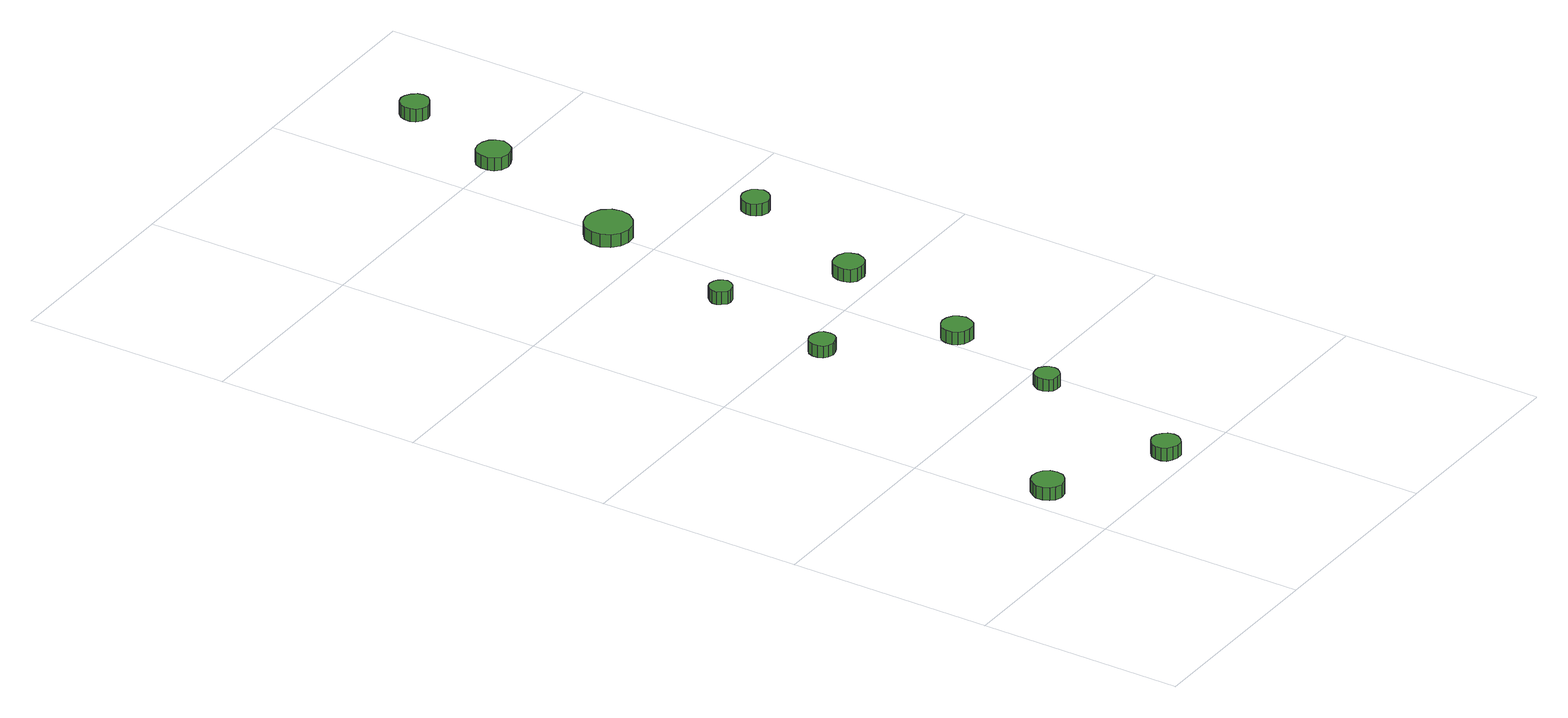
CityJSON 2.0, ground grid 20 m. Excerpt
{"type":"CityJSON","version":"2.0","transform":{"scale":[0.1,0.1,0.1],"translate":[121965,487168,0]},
"CityObjects":{
"tree1":{"type":"SolitaryVegetationObject","attributes":{"function":"something"},"geometry":[{"type":"MultiSurface","lod":"1","boundaries":[[[0,1,2,3,4,5,6,7,8,9,10,11,12,13,14]],[[15,16,17,18,19,20,21,22,23,24,25,26,27,28,29]],[[0,29,28,1]],[[1,28,27,2]],[[2,27,26,3]],[[3,26,25,4]],[[4,25,24,5]],[[5,24,23,6]],[[6,23,22,7]],[[7,22,21,8]],[[8,21,20,9]],[[9,20,19,10]],[[10,19,18,11]],[[11,18,17,12]],[[12,17,16,13]],[[13,16,15,14]],[[14,15,29,0]]]}]},
"tree2":{"type":"SolitaryVegetationObject","attributes":{"function":"something"},"geometry":[{"type":"MultiSurface","lod":"1","boundaries":[[[30,31,32,33,34,35,36,37,38,39,40,41,42,43,44]],[[45,46,47,48,49,50,51,52,53,54,55,56,57,58,59]],[[30,59,58,31]],[[31,58,57,32]],[[32,57,56,33]],[[33,56,55,34]],[[34,55,54,35]],[[35,54,53,36]],[[36,53,52,37]],[[37,52,51,38]],[[38,51,50,39]],[[39,50,49,40]],[[40,49,48,41]],[[41,48,47,42]],[[42,47,46,43]],[[43,46,45,44]],[[44,45,59,30]]]}]},
"tree3":{"type":"SolitaryVegetationObject","attributes":{"function":"something"},"geometry":[{"type":"MultiSurface","lod":"1","boundaries":[[[60,61,62,63,64,65,66,67,68,69,70,71,72,73,74]],[[75,76,77,78,79,80,81,82,83,84,85,86,87,88,89]],[[60,89,88,61]],[[61,88,87,62]],[[62,87,86,63]],[[63,86,85,64]],[[64,85,84,65]],[[65,84,83,66]],[[66,83,82,67]],[[67,82,81,68]],[[68,81,80,69]],[[69,80,79,70]],[[70,79,78,71]],[[71,78,77,72]],[[72,77,76,73]],[[73,76,75,74]],[[74,75,89,60]]]}]},
"tree4":{"type":"SolitaryVegetationObject","attributes":{"function":"something"},"geometry":[{"type":"MultiSurface","lod":"1","boundaries":[[[90,91,92,93,94,95,96,97,98,99,100,101,102,103,104]],[[105,106,107,108,109,110,111,112,113,114,115,116,117,118,119]],[[90,119,118,91]],[[91,118,117,92]],[[92,117,116,93]],[[93,116,115,94]],[[94,115,114,95]],[[95,114,113,96]],[[96,113,112,97]],[[97,112,111,98]],[[98,111,110,99]],[[99,110,109,100]],[[100,109,108,101]],[[101,108,107,102]],[[102,107,106,103]],[[103,106,105,104]],[[104,105,119,90]]]}]},
"tree5":{"type":"SolitaryVegetationObject","attributes":{"function":"something"},"geometry":[{"type":"MultiSurface","lod":"1","boundaries":[[[120,121,122,123,124,125,126,127,128,129,130,131,132,133,134]],[[135,136,137,138,139,140,141,142,143,144,145,146,147,148,149]],[[120,149,148,121]],[[121,148,147,122]],[[122,147,146,123]],[[123,146,145,124]],[[124,145,144,125]],[[125,144,143,126]],[[126,143,142,127]],[[127,142,141,128]],[[128,141,140,129]],[[129,140,139,130]],[[130,139,138,131]],[[131,138,137,132]],[[132,137,136,133]],[[133,136,135,134]],[[134,135,149,120]]]}]},
"tree6":{"type":"SolitaryVegetationObject","attributes":{"function":"something"},"geometry":[{"type":"MultiSurface","lod":"1","boundaries":[[[150,151,152,153,154,155,156,157,158,159,160,161,162,163,164]],[[165,166,167,168,169,170,171,172,173,174,175,176,177,178,179]],[[150,179,178,151]],[[151,178,177,152]],[[152,177,176,153]],[[153,176,175,154]],[[154,175,174,155]],[[155,174,173,156]],[[156,173,172,157]],[[157,172,171,158]],[[158,171,170,159]],[[159,170,169,160]],[[160,169,168,161]],[[161,168,167,162]],[[162,167,166,163]],[[163,166,165,164]],[[164,165,179,150]]]}]},
"tree7":{"type":"SolitaryVegetationObject","attributes":{"function":"something"},"geometry":[{"type":"MultiSurface","lod":"1","boundaries":[[[180,181,182,183,184,185,186,187,188,189,190,191,192,193,194]],[[195,196,197,198,199,200,201,202,203,204,205,206,207,208,209]],[[180,209,208,181]],[[181,208,207,182]],[[182,207,206,183]],[[183,206,205,184]],[[184,205,204,185]],[[185,204,203,186]],[[186,203,202,187]],[[187,202,201,188]],[[188,201,200,189]],[[189,200,199,190]],[[190,199,198,191]],[[191,198,197,192]],[[192,197,196,193]],[[193,196,195,194]],[[194,195,209,180]]]}]},
"tree8":{"type":"SolitaryVegetationObject","attributes":{"function":"something"},"geometry":[{"type":"MultiSurface","lod":"1","boundaries":[[[210,211,212,213,214,215,216,217,218,219,220,221,222,223,224]],[[225,226,227,228,229,230,231,232,233,234,235,236,237,238,239]],[[210,239,238,211]],[[211,238,237,212]],[[212,237,236,213]],[[213,236,235,214]],[[214,235,234,215]],[[215,234,233,216]],[[216,233,232,217]],[[217,232,231,218]],[[218,231,230,219]],[[219,230,229,220]],[[220,229,228,221]],[[221,228,227,222]],[[222,227,226,223]],[[223,226,225,224]],[[224,225,239,210]]]}]},
"tree9":{"type":"SolitaryVegetationObject","attributes":{"function":"something"},"geometry":[{"type":"MultiSurface","lod":"1","boundaries":[[[240,241,242,243,244,245,246,247,248,249,250,251,252,253,254]],[[255,256,257,258,259,260,261,262,263,264,265,266,267,268,269]],[[240,269,268,241]],[[241,268,267,242]],[[242,267,266,243]],[[243,266,265,244]],[[244,265,264,245]],[[245,264,263,246]],[[246,263,262,247]],[[247,262,261,248]],[[248,261,260,249]],[[249,260,259,250]],[[250,259,258,251]],[[251,258,257,252]],[[252,257,256,253]],[[253,256,255,254]],[[254,255,269,240]]]}]},
"tree10":{"type":"SolitaryVegetationObject","attributes":{"function":"something"},"geometry":[{"type":"MultiSurface","lod":"1","boundaries":[[[270,271,272,273,274,275,276,277,278,279,280,281,282,283,284]],[[285,286,287,288,289,290,291,292,293,294,295,296,297,298,299]],[[270,299,298,271]],[[271,298,297,272]],[[272,297,296,273]],[[273,296,295,274]],[[274,295,294,275]],[[275,294,293,276]],[[276,293,292,277]],[[277,292,291,278]],[[278,291,290,279]],[[279,290,289,280]],[[280,289,288,281]],[[281,288,287,282]],[[282,287,286,283]],[[283,286,285,284]],[[284,285,299,270]]]}]},
"tree11":{"type":"SolitaryVegetationObject","attributes":{"function":"something"},"geometry":[{"type":"MultiSurface","lod":"1","boundaries":[[[300,301,302,303,304,305,306,307,308,309,310,311,312,313,314]],[[315,316,317,318,319,320,321,322,323,324,325,326,327,328,329]],[[300,329,328,301]],[[301,328,327,302]],[[302,327,326,303]],[[303,326,325,304]],[[304,325,324,305]],[[305,324,323,306]],[[306,323,322,307]],[[307,322,321,308]],[[308,321,320,309]],[[309,320,319,310]],[[310,319,318,311]],[[311,318,317,312]],[[312,317,316,313]],[[313,316,315,314]],[[314,315,329,300]]]}]}
},
"vertices":[
[38,74,18],[37,81,18],[33,86,18],[28,89,18],[21,90,18],[15,88,18],[11,83,18],[8,78,18],[8,71,18],[11,65,18],[15,61,18],[21,59,18],[28,60,18],[33,63,18],[37,68,18],[37,68,5],[33,63,5],[28,60,5],[21,59,5],[15,61,5],[11,65,5],[8,71,5],[8,78,5],[11,83,5],[15,88,5],[21,90,5],[28,89,5],[33,86,5],[37,81,5],[38,74,5],
[148,21,19],[147,27,19],[143,31,19],[139,34,19],[133,35,19],[128,33,19],[123,29,19],[121,24,19],[121,18,19],[123,13,19],[128,10,19],[133,8,19],[139,8,19],[143,11,19],[147,16,19],[147,16,6],[143,11,6],[139,8,6],[133,8,6],[128,10,6],[123,13,6],[121,18,6],[121,24,6],[123,29,6],[128,33,6],[133,35,6],[139,34,6],[143,31,6],[147,27,6],[148,21,6],
[190,173,19],[189,178,19],[186,182,19],[182,185,19],[177,185,19],[172,184,19],[169,180,19],[167,176,19],[167,171,19],[169,166,19],[172,163,19],[177,162,19],[182,162,19],[186,165,19],[189,169,19],[189,169,7],[186,165,7],[182,162,7],[177,162,7],[172,163,7],[169,166,7],[167,171,7],[167,176,7],[169,180,7],[172,184,7],[177,185,7],[182,185,7],[186,182,7],[189,178,7],[190,173,7],
[142,378,14],[141,384,14],[138,388,14],[133,390,14],[128,391,14],[123,389,14],[119,386,14],[117,381,14],[117,376,14],[119,371,14],[123,368,14],[128,366,14],[133,367,14],[138,369,14],[141,373,14],[141,373,2],[138,369,2],[133,367,2],[128,366,2],[123,368,2],[119,371,2],[117,376,2],[117,381,2],[119,386,2],[123,389,2],[128,391,2],[133,390,2],[138,388,2],[141,384,2],[142,378,2],
[230,291,14],[228,297,14],[225,302,14],[220,305,14],[214,306,14],[208,304,14],[203,300,14],[201,294,14],[201,288,14],[203,283,14],[208,279,14],[214,277,14],[220,277,14],[225,280,14],[228,285,14],[228,285,1],[225,280,1],[220,277,1],[214,277,1],[208,279,1],[203,283,1],[201,288,1],[201,294,1],[203,300,1],[208,304,1],[214,306,1],[220,305,1],[225,302,1],[228,297,1],[230,291,1],
[171,504,14],[170,508,14],[167,512,14],[164,514,14],[159,515,14],[155,514,14],[151,510,14],[149,506,14],[149,502,14],[151,498,14],[155,494,14],[159,493,14],[164,494,14],[167,496,14],[170,500,14],[170,500,1],[167,496,1],[164,494,1],[159,493,1],[155,494,1],[151,498,1],[149,502,1],[149,506,1],[151,510,1],[155,514,1],[159,515,1],[164,514,1],[167,512,1],[170,508,1],[171,504,1],
[214,642,21],[212,651,21],[206,659,21],[198,663,21],[189,664,21],[180,661,21],[173,655,21],[169,646,21],[169,637,21],[173,628,21],[180,622,21],[189,619,21],[198,620,21],[206,625,21],[212,633,21],[212,633,8],[206,625,8],[198,620,8],[189,619,8],[180,622,8],[173,628,8],[169,637,8],[169,646,8],[173,655,8],[180,661,8],[189,664,8],[198,663,8],[206,659,8],[212,651,8],[214,642,8],
[272,431,14],[270,437,14],[267,442,14],[261,445,14],[255,445,14],[250,444,14],[245,440,14],[243,434,14],[243,428,14],[245,422,14],[250,418,14],[255,417,14],[261,417,14],[267,420,14],[270,425,14],[270,425,1],[267,420,1],[261,417,1],[255,417,1],[250,418,1],[245,422,1],[243,428,1],[243,434,1],[245,440,1],[250,444,1],[255,445,1],[261,445,1],[267,442,1],[270,437,1],[272,431,1],
[318,559,17],[316,564,17],[313,569,17],[308,571,17],[303,572,17],[297,570,17],[293,567,17],[291,561,17],[291,556,17],[293,551,17],[297,547,17],[303,545,17],[308,546,17],[313,549,17],[316,553,17],[316,553,5],[313,549,5],[308,546,5],[303,545,5],[297,547,5],[293,551,5],[291,556,5],[291,561,5],[293,567,5],[297,570,5],[303,572,5],[308,571,5],[313,569,5],[316,564,5],[318,559,5],
[263,797,20],[261,804,20],[257,809,20],[251,812,20],[245,813,20],[238,811,20],[233,807,20],[231,801,20],[231,794,20],[233,788,20],[238,783,20],[245,781,20],[251,782,20],[257,785,20],[261,791,20],[261,791,7],[257,785,7],[251,782,7],[245,781,7],[238,783,7],[233,788,7],[231,794,7],[231,801,7],[233,807,7],[238,811,7],[245,813,7],[251,812,7],[257,809,7],[261,804,7],[263,797,7],
[302,906,14],[301,911,14],[297,916,14],[292,919,14],[287,920,14],[281,918,14],[277,914,14],[275,909,14],[275,903,14],[277,898,14],[281,894,14],[287,892,14],[292,893,14],[297,896,14],[301,900,14],[301,900,1],[297,896,1],[292,893,1],[287,892,1],[281,894,1],[277,898,1],[275,903,1],[275,909,1],[277,914,1],[281,918,1],[287,920,1],[292,919,1],[297,916,1],[301,911,1],[302,906,1]
]}
